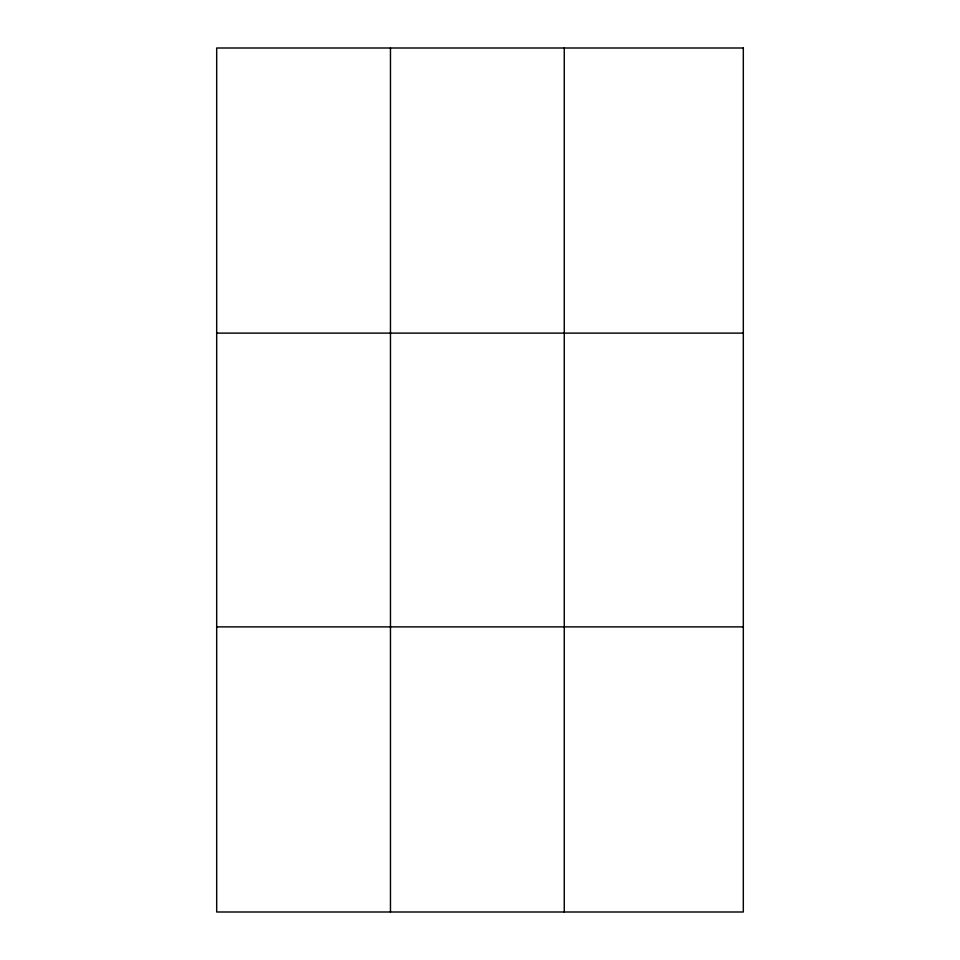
<?xml version="1.0" encoding="UTF-8"?>
<svg xmlns="http://www.w3.org/2000/svg" width="960" height="960" viewBox="0 0 960 960"><rect width="100%" height="100%" fill="white"/><g stroke="black" fill="none" stroke-linecap="round" stroke-linejoin="round"><path stroke-width="1.44" d="M390.468 48L390.468 912M564.264 48L564.264 912M216.684 333.12L743.316 333.12M216.684 626.88L743.316 626.88M743.316 48L743.316 912L216.684 912L216.684 48L743.316 48"/></g></svg>
